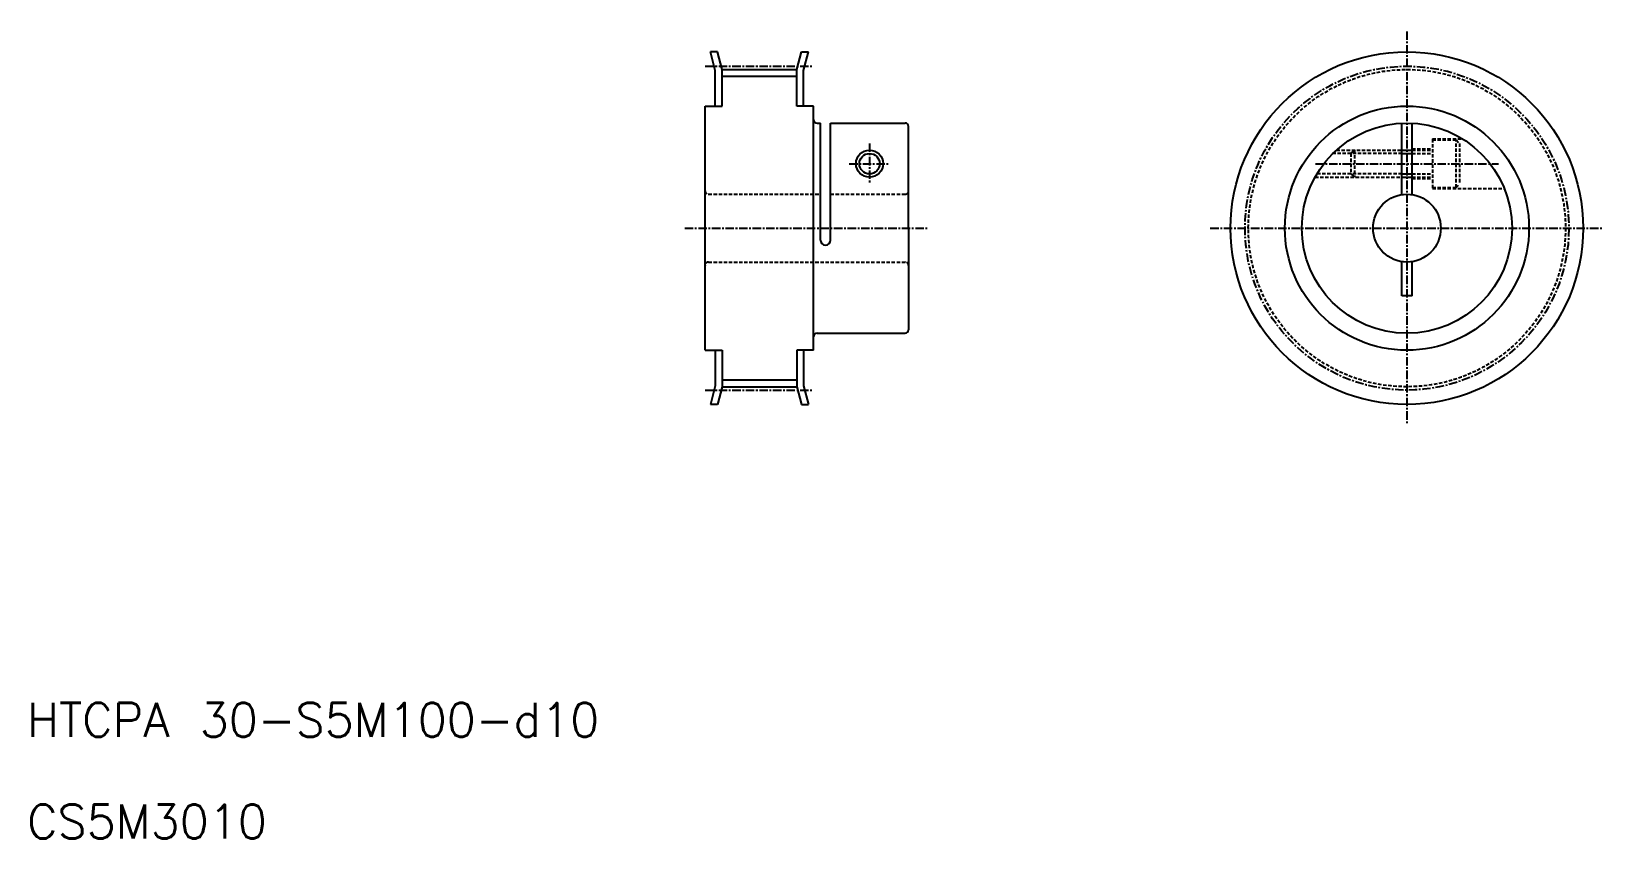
# Model space of a CAD drawing. Extents: x 11 to 242, y 10 to 129.
import ezdxf

# ---------------------------------------------------------------- set-up
doc = ezdxf.new("R2010")
doc.units = 0
doc.linetypes.add('CENTER', pattern=[2, 1.25, -0.25, 0.25, -0.25])
doc.linetypes.add('DASHED', pattern=[0.75, 0.5, -0.25])
doc.layers.get('0').update_dxf_attribs({"linetype": 'CONTINUOUS'})
doc.layers.add('CENTER', color=1, linetype='CENTER')
doc.styles.get("Standard").update_dxf_attribs({"font": 'txt.shx'})

msp = doc.modelspace()

# ---------------------------------------------------------------- linework, layer by layer
at = {"color": 7, "linetype": 'CONTINUOUS'}
for p, q in [((111.8, 126), (110.77, 126)), ((111.5, 123.26), (110.77, 126)), ((112.5, 123.39), (111.8, 126)), ((123.5, 123.39), (124.2, 126)), ((124.2, 126), (125.23, 126)), ((124.5, 123.26), (125.23, 126)), ((111.5, 118), (111.5, 123.26)), ((112.5, 118), (112.5, 123.39)), ((112.5, 123.39), (123.5, 123.39)), ((123.5, 118), (123.5, 123.39)), ((124.5, 118), (124.5, 123.26)), ((112.5, 122.39), (123.5, 122.39)), ((110, 82), (110, 118)), ((110, 118), (112.5, 118)), ((126, 118), (123.5, 118)), ((126, 82), (126, 118)), ((126.5, 115.5), (127, 115.5)), ((127, 98.25), (127, 115.5)), ((128.5, 100), (128.5, 115.5)), ((128.5, 115.5), (139.5, 115.5)), ((140, 100), (140, 115)), ((212.75, 104.97), (212.75, 115.49)), ((214.25, 104.97), (214.25, 115.49)), ((212.75, 111.5), (214.25, 111.5)), ((212.75, 107.5), (214.25, 107.5)), ((128.5, 98.25), (128.5, 100)), ((140, 100), (140, 85)), ((212.75, 90), (212.75, 95.06)), ((214.25, 90), (214.25, 95.06)), ((214.25, 90), (212.75, 90)), ((126.5, 84.5), (139.5, 84.5)), ((110, 82), (112.5, 82)), ((111.5, 82), (111.5, 76.74)), ((112.5, 82), (112.5, 76.61)), ((123.5, 82), (123.5, 76.61)), ((126, 82), (123.5, 82)), ((124.5, 82), (124.5, 76.74)), ((111.5, 76.74), (110.77, 74)), ((112.5, 76.61), (111.8, 74)), ((112.5, 77.61), (123.5, 77.61)), ((112.5, 76.61), (123.5, 76.61)), ((123.5, 76.61), (124.2, 74)), ((124.5, 76.74), (125.23, 74)), ((111.8, 74), (110.77, 74)), ((124.2, 74), (125.23, 74))]:
    msp.add_line(p, q, dxfattribs=at)
at = {"color": 3, "linetype": 'DASHED'}
for p, q in [((203.11, 111.5), (212.75, 111.5)), ((205.25, 111), (205.75, 111.5)), ((205.75, 111.5), (205.75, 107.5)), ((214.25, 111.7), (217.25, 111.7)), ((214.25, 111.5), (217.25, 111.5)), ((217.25, 113.15), (221.71, 113.15)), ((217.25, 113.15), (217.25, 105.85)), ((217.25, 113), (220.75, 113)), ((220.75, 106), (220.75, 113)), ((220.75, 113), (221.25, 112.5)), ((221.25, 112.5), (221.25, 106.5)), ((212.75, 111), (202.58, 111)), ((205.25, 111), (205.25, 108)), ((214.25, 111), (217.25, 111)), ((199.94, 107.5), (212.75, 107.5)), ((212.75, 108), (200.22, 108)), ((205.25, 108), (205.75, 107.5)), ((214.25, 108), (217.25, 108)), ((214.25, 107.5), (217.25, 107.5)), ((214.25, 107.3), (217.25, 107.3)), ((110.5, 105), (127, 105)), ((128.5, 105), (139.5, 105)), ((217.25, 106), (220.75, 106)), ((217.25, 105.85), (227.85, 105.85)), ((220.75, 106), (221.25, 106.5)), ((110.5, 95), (139.5, 95))]:
    msp.add_line(p, q, dxfattribs=at)
at = {"color": 3, "linetype": 'CONTINUOUS'}
for p, q in [((212.75, 111), (214.25, 111)), ((212.75, 108), (214.25, 108))]:
    msp.add_line(p, q, dxfattribs=at)
at = {"color": 7, "linetype": 'CONTINUOUS'}
for centre, radius in [((213.5, 100), 26), ((213.5, 100), 18), ((213.5, 100), 15.5), ((134.25, 109.5), 1.5), ((213.5, 100), 5)]:
    msp.add_circle(centre, radius, dxfattribs=at)
at = {"color": 3, "linetype": 'DASHED'}
msp.add_circle((213.5, 100), 23.39, dxfattribs=at)
at = {"color": 3, "linetype": 'CONTINUOUS'}
msp.add_circle((134.25, 109.5), 2, dxfattribs=at)
at = {"color": 7, "linetype": 'CONTINUOUS'}
for centre, radius, start, end in [((126.5, 116), 0.5, 180, 270), ((139.5, 115), 0.5, 0, 90), ((127.75, 98.25), 0.75, 180, 0), ((126.5, 84), 0.5, 90, 180), ((139.5, 85), 0.5, 270, 0)]:
    msp.add_arc(centre, radius, start, end, dxfattribs=at)
at = {"color": 3, "linetype": 'DASHED'}
for centre, start, end in [((110.5, 105.5), 180, 270), ((139.5, 105.5), 270, 0), ((110.5, 94.5), 90, 180), ((139.5, 94.5), 0, 90)]:
    msp.add_arc(centre, 0.5, start, end, dxfattribs=at)
at = {"layer": 'CENTER', "color": 1, "linetype": 'CENTER'}
for p, q in [((213.5, 129), (213.5, 71)), ((110, 123.88), (126, 123.88)), ((134.25, 112.5), (134.25, 106.5)), ((131.25, 109.5), (137.25, 109.5)), ((200.01, 109.5), (226.99, 109.5)), ((107, 100), (143, 100)), ((184.5, 100), (242.5, 100)), ((110, 76.12), (126, 76.12))]:
    msp.add_line(p, q, dxfattribs=at)
msp.add_circle((213.5, 100), 23.88, dxfattribs=at)

# ---------------------------------------------------------------- texts
at = {"color": 7, "linetype": 'CONTINUOUS'}
for s, p in [('HTCPA 30-S5M100-d10', (10, 25)), ('CS5M3010', (10, 10))]:
    msp.add_text(s, height=5, dxfattribs=at).set_placement(p)

doc.saveas('drawing.dxf')
